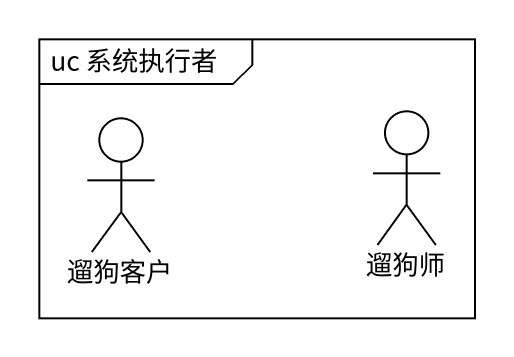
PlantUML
@startuml
mainframe uc 系统执行者
actor 遛狗客户
actor 遛狗师
@enduml
